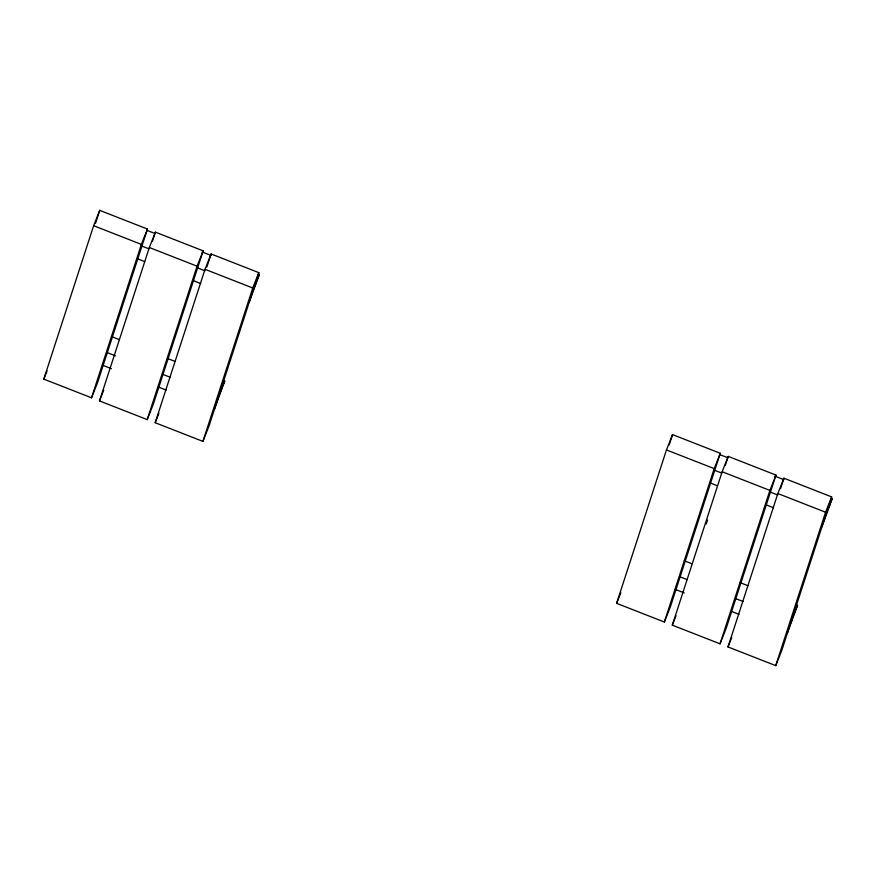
<?xml version="1.0" encoding="UTF-8"?>
<svg xmlns="http://www.w3.org/2000/svg" width="876" height="876" viewBox="0 0 876 876"><rect width="100%" height="100%" fill="white"/><g stroke="black" fill="none" stroke-linecap="round" stroke-linejoin="round"><path stroke-width="1.31" d="M43.8 379.111L93.644 225.701L99.722 210.371L147.464 229.052L97.619 382.462L91.531 397.803L43.8 379.111L47.074 370.855M95.506 223.369L99.722 210.371M91.531 397.803L141.375 244.393L147.464 229.052M99.492 400.912L149.336 247.503L155.413 232.173L203.155 250.854L153.3 404.263L147.223 419.604L99.492 400.912L103.697 390.302M152.457 241.272L155.413 232.173M147.223 419.604L197.067 266.195L203.155 250.854M155.183 422.714L205.028 269.304L211.105 253.974L258.836 272.655L208.992 426.065L202.914 441.394L155.183 422.714L158.917 413.275M206.878 266.972L211.105 253.974M202.914 441.394L252.759 287.985L258.836 272.655M616.616 603.345L666.461 449.935L672.538 434.605L720.28 453.286L670.436 606.696L664.358 622.026L616.616 603.345L620.832 592.723M669.165 444.997L672.538 434.605M664.358 622.026L714.203 468.616L720.28 453.286M672.308 625.146L722.153 471.737L728.23 456.396L775.972 475.088L726.127 628.497L720.039 643.827L672.308 625.146L676.053 615.708M706.264 524.001L707.534 520.103M725.273 465.506L728.23 456.396M720.039 643.827L769.894 490.418L775.972 475.088M728 646.948L777.844 493.538L783.921 478.197L831.663 496.889L781.819 650.299L775.731 665.629L728 646.948L731.745 637.509M780.549 488.6L783.921 478.197M775.731 665.629L825.575 512.219L831.663 496.889M253.306 289.704L259.384 274.374L249.145 302.483M218.682 396.237L224.771 380.907L214.532 409.026M826.123 513.927L832.2 498.597L821.973 526.717M791.51 620.471L797.587 605.13L787.349 633.249M147.365 230.519L154.997 233.509M202.104 251.949L211.006 255.431M720.182 454.753L727.825 457.743M774.921 476.172L783.834 479.665M93.644 225.701L141.375 244.393M149.336 247.503L197.067 266.195M205.028 269.304L252.759 287.985M666.461 449.935L714.203 468.616M722.153 471.737L769.894 490.418M777.844 493.538L825.575 512.219M141.288 245.849L148.92 248.839M197.297 267.782L204.929 270.772M714.104 470.084L721.736 473.073M770.113 492.005L777.746 494.995M137.127 258.639L144.77 261.628M193.136 280.561L200.779 283.55M709.954 482.862L717.586 485.851M765.963 504.795L773.596 507.784M111.471 336.559L119.114 339.549M167.48 358.481L175.123 361.47M684.298 560.782L691.93 563.772M740.308 582.715L747.94 585.705M106.675 352.393L115.577 355.875M162.673 374.315L170.316 377.304M679.491 576.616L687.123 579.605M735.501 598.538L743.133 601.527M102.514 365.172L111.427 368.665M158.523 387.093L166.166 390.083M675.33 589.406L684.244 592.888M731.34 611.328L738.983 614.317"/></g></svg>
